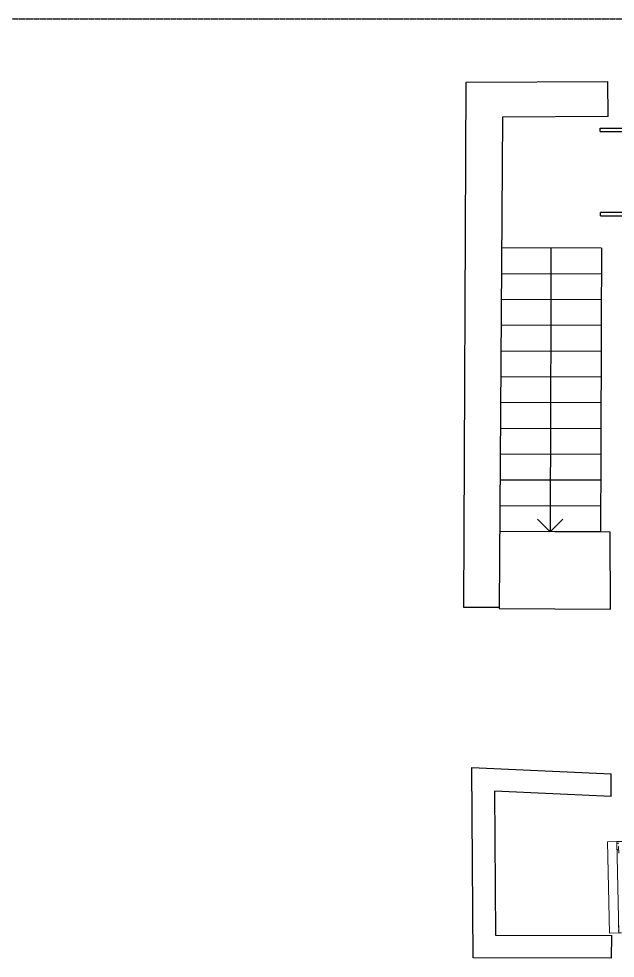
# Model space of a CAD drawing. Header units: millimetres. Extents: x -33838 to 476301, y -41806 to 120107.
# Drawn here: x 38835 to 45956, y 25631 to 36857 of the extents above; entities that cross this region are included whole.
import ezdxf

# ---------------------------------------------------------------- set-up
doc = ezdxf.new("R2010")
doc.units = ezdxf.units.MM
doc.linetypes.add('ADSK_Линия сетки', pattern=[25, 20, -2.5, 0, -2.5])
for name, color, linetype, lineweight in [('Лестницы', 7, 'Continuous', 18), ('Перекрытие', 7, 'Continuous', 18), ('Стрелки вверх', 7, 'Continuous', 18)]:
    doc.layers.add(name, color=color, linetype=linetype, lineweight=lineweight)
doc.layers.add('Линии', color=7, linetype='Continuous', lineweight=9, true_color=0x00a600)

# ---------------------------------------------------------------- blocks, each defined once
blk = doc.blocks.new('AC_Окно_1Створка - 1091_5х1319h-807647-01 План 1-го этажа маркировочный')
at = {"layer": 'Линии', "color": 8, "lineweight": 18, "true_color": 0x808080}
for p, q in [((508, 408), (-584, 408)), ((-584, 408), (-584, 298)), ((508, 298), (508, 408)), ((-584, 298), (-584, 263)), ((-584, 298), (-549, 298)), ((-584, 298), (508, 298)), ((-564, 298), (-484, 298)), ((-484, 298), (-484, 296)), ((448, 278), (368, 278)), ((408, 298), (408, 278)), ((488, 298), (408, 298)), ((448, 276), (448, 278)), ((508, 298), (473, 298)), ((488, 275), (488, 298)), ((508, 298), (508, 239))]:
    blk.add_line(p, q, dxfattribs=at)

msp = doc.modelspace()

# ---------------------------------------------------------------- linework, layer by layer
at = {"linetype": 'ADSK_Линия сетки', "lineweight": 25}
msp.add_line((-11086.22475, 36856.78828), (57141.71826, 36856.78828), dxfattribs=at)
at = {"layer": 'Лестницы', "color": 251, "lineweight": 25, "true_color": 0x636466}
for p, q in [((45791.96385, 34114.18658), (44600.0793, 34117.95514)), ((45791.96385, 34114.18658), (44600.0793, 34117.95514)), ((45791.96385, 34114.18658), (45790.98969, 33806.08812)), ((45790.98969, 33806.08812), (44597.89651, 33809.8605)), ((45790.98969, 33806.08812), (44597.89651, 33809.8605)), ((45790.98969, 33806.08812), (45790.01553, 33497.98966)), ((45790.01553, 33497.98966), (44595.71372, 33501.76587)), ((45790.01553, 33497.98966), (44595.71372, 33501.76587)), ((45790.01553, 33497.98966), (45789.04137, 33189.8912)), ((45789.04137, 33189.8912), (44593.53093, 33193.67123)), ((45789.04137, 33189.8912), (44593.53093, 33193.67123)), ((45789.04137, 33189.8912), (45788.06721, 32881.79274)), ((45788.06721, 32881.79274), (44591.34814, 32885.57659)), ((45788.06721, 32881.79274), (44591.34814, 32885.57659)), ((45788.06721, 32881.79274), (45787.09305, 32573.69428)), ((45787.09305, 32573.69428), (44589.16534, 32577.48195)), ((45787.09305, 32573.69428), (44589.16534, 32577.48195)), ((45787.09305, 32573.69428), (45786.11888, 32265.59582)), ((45786.11888, 32265.59582), (44586.98255, 32269.38731)), ((45786.11888, 32265.59582), (44586.98255, 32269.38731)), ((45786.11888, 32265.59582), (45785.14472, 31957.49736)), ((45785.14472, 31957.49736), (44584.79976, 31961.29267)), ((45785.14472, 31957.49736), (44584.79976, 31961.29267)), ((45785.14472, 31957.49736), (45784.17056, 31649.3989)), ((45784.17056, 31649.3989), (44582.61697, 31653.19803)), ((45784.17056, 31649.3989), (44582.61697, 31653.19803)), ((45784.17056, 31649.3989), (45783.1964, 31341.30044)), ((45783.1964, 31341.30044), (44580.43418, 31345.1034)), ((45783.1964, 31341.30044), (44580.43418, 31345.1034)), ((45783.1964, 31341.30044), (45782.22224, 31033.20198)), ((45782.22224, 31033.20198), (44578.25138, 31037.00876)), ((45782.22224, 31033.20198), (44578.25138, 31037.00876)), ((45782.22224, 31033.20198), (45781.24808, 30725.10352)), ((45781.24808, 30725.10352), (44576.06859, 30728.91412))]:
    msp.add_line(p, q, dxfattribs=at)
at = {"layer": 'Линии', "color": 251, "lineweight": 25, "true_color": 0x636466}
for p, q in [((44149.76834, 29822.73205), (44177.44525, 36098.02422)), ((44177.44525, 36098.02422), (45868.95776, 36107.47527)), ((45871.29882, 35688.48181), (45868.95776, 36107.47527)), ((44611.1563, 35681.44097), (44569.64289, 29821.94492)), ((45871.29882, 35688.48181), (44611.1563, 35681.44097)), ((45777.54313, 35550.91437), (46033.2121, 35551.53814)), ((45777.64194, 35510.41449), (45777.54313, 35550.91437)), ((45777.64194, 35510.41449), (46033.2121, 35511.03802)), ((46033.2121, 34541.03514), (45780.00851, 34540.41738)), ((45780.10488, 34500.91727), (45780.00851, 34540.41738)), ((45780.10488, 34500.91727), (46033.2121, 34501.53479)), ((44568.76427, 29820.88409), (44149.76834, 29822.73205)), ((44568.76897, 29821.95111), (44568.76427, 29820.88409)), ((44569.64289, 29821.94492), (44568.76897, 29821.95111)), ((44260.3179, 25635.51016), (44243.39683, 27910.90286)), ((44243.39683, 27910.90286), (45906.27978, 27832.37191)), ((45907.23665, 27562.0258), (45906.27978, 27832.37191)), ((44515.50997, 27627.75119), (44528.32353, 25904.6995)), ((45907.23665, 27562.0258), (44515.50997, 27627.75119)), ((44528.32353, 25904.6995), (45914.00432, 25900.50166)), ((45913.18638, 25630.50289), (45914.00432, 25900.50166)), ((45913.18638, 25630.50289), (44260.3179, 25635.51016))]:
    msp.add_line(p, q, dxfattribs=at)
at = {"layer": 'Перекрытие', "color": 251, "lineweight": 25, "true_color": 0x636466}
for p, q in [((45896.07592, 30722.13643), (44576.08683, 30731.4883)), ((45899.34001, 29799.93468), (45896.07592, 30722.13643)), ((44569.64289, 29821.94492), (44569.5537, 29809.35596)), ((44569.5537, 29809.35596), (45899.34001, 29799.93468))]:
    msp.add_line(p, q, dxfattribs=at)
at = {"layer": 'Стрелки вверх', "color": 251, "lineweight": 25, "true_color": 0x636466}
for p, q in [((45189.36686, 34116.0919), (45188.3927, 33807.99344)), ((45188.3927, 33807.99344), (45187.41854, 33499.89498)), ((45187.41854, 33499.89498), (45186.44438, 33191.79652)), ((45186.44438, 33191.79652), (45185.47022, 32883.69806)), ((45185.47022, 32883.69806), (45184.49606, 32575.5996)), ((45184.49606, 32575.5996), (45183.5219, 32267.50114)), ((45183.5219, 32267.50114), (45182.54774, 31959.40268)), ((45182.54774, 31959.40268), (45181.57357, 31651.30422)), ((45181.57357, 31651.30422), (45180.59941, 31343.20576)), ((45180.59941, 31343.20576), (45179.62525, 31035.1073)), ((45179.62525, 31035.1073), (45178.65176, 30727.21924)), ((45178.65109, 30727.00884), (45029.12612, 30877.48237)), ((45178.65109, 30727.00884), (45329.12462, 30876.53382))]:
    msp.add_line(p, q, dxfattribs=at)

# ---------------------------------------------------------------- block references
at = {"layer": 'Линии', "color": 251, "lineweight": 25, "true_color": 0x636466, "rotation": 91.22834410468771}
msp.add_blockref('AC_Окно_1Створка - 1091_5х1319h-807647-01 План 1-го этажа маркировочный', (46283.20641, 26522.27483), dxfattribs=at)

doc.saveas('drawing.dxf')
